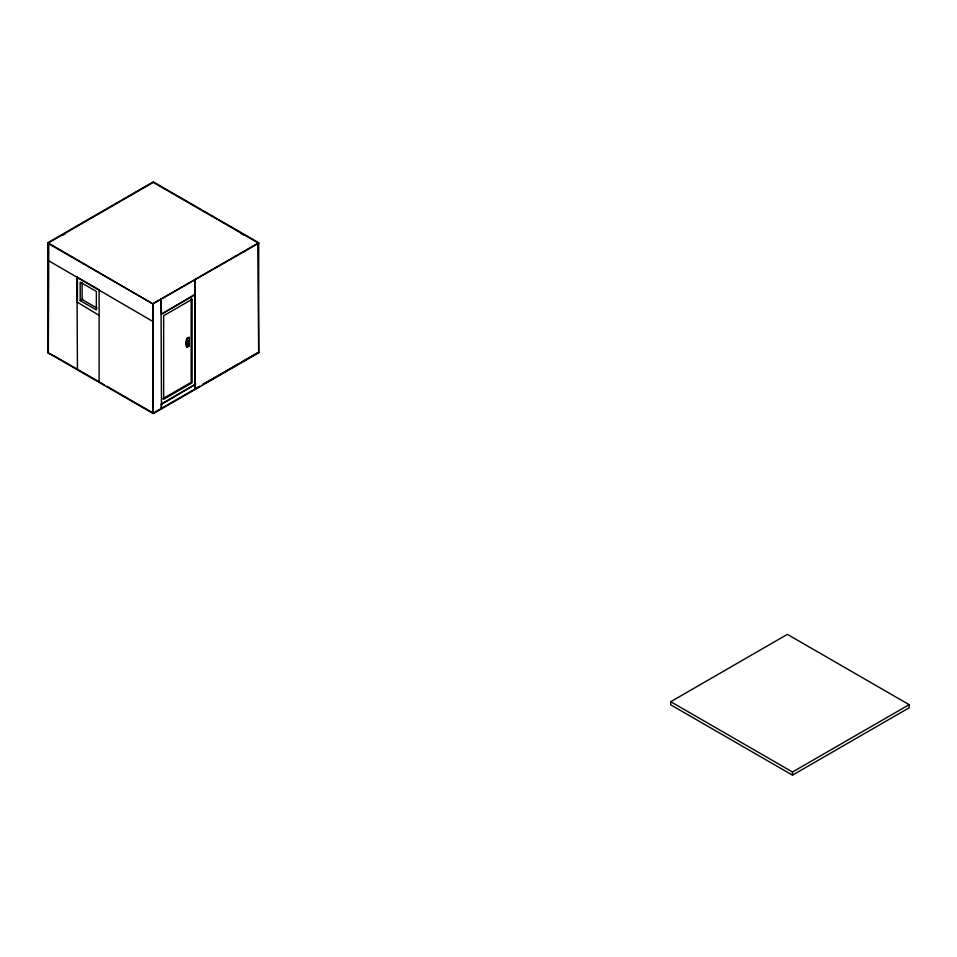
<?xml version="1.0" encoding="UTF-8"?>
<svg xmlns="http://www.w3.org/2000/svg" width="957" height="957" viewBox="0 0 957 957"><rect width="100%" height="100%" fill="white"/><g stroke="black" fill="none" stroke-linecap="round" stroke-linejoin="round"><path stroke-width="1.44" d="M52.647 354.987L48.317 353.025L48.783 243.257M161.015 408.615L161.494 404.416L194.773 384.654M194.893 294.385L161.482 314.147L161.015 299.11L161.494 408.89M195.192 389.451L194.738 279.647L194.726 389.188M257.756 243.269L258.701 352.786L258.701 242.731L153.264 181.854L47.85 242.719L47.85 352.75L152.809 413.352L199.726 386.281L195.994 388.446M76.967 277.638L77.433 369.294M152.809 321.432L48.783 260.818M98.643 315.104L77.433 302.268M152.809 413.352L152.809 303.848L258.701 243.269L230.063 226.737M49.13 242.516L121.132 200.946M122.077 200.396L153.264 182.392L217.55 219.512M62.971 235.063L65.543 233.568M80.197 300.606L96.358 309.936L96.358 291.43L80.197 282.1L80.197 300.606L82.745 299.134M152.809 303.848L258.701 242.731M161.482 314.147L195.204 294.672L194.726 386.221M99.109 381.807L99.109 289.875L77.158 277.207M186.543 338.599L189.283 337.414L189.283 345.704C184.426 351.363 184.737 336.804 189.283 337.414M187.943 340.716L189.235 340.895L186.137 342.845L189.235 341.517L187.943 340.716L186.137 342.223M186.137 342.845L188.35 341.565L188.421 340.429M187.871 343.073L188.972 342.977L188.338 344.915L187.871 343.073L188.972 342.977M187.871 344.652L188.972 344.556M186.543 346.889L189.283 345.704M162.714 398.746L191.173 382.31L191.173 298.751M161.027 404.141L195.85 384.044M237.91 364.246L202.346 384.786L258.223 352.499L240.446 362.787M258.701 352.786L153.276 413.627L153.287 303.584M670.725 701.708L787.372 634.359L909.15 704.675L909.15 707.797L792.504 775.146L670.725 704.831L670.725 701.708L792.504 772.012L909.15 704.675M218.543 220.086L229.118 226.187M241.116 233.544L243.688 235.039M47.85 242.719L153.276 304.123L47.85 243.257L48.317 353.025M97.028 308.118L82.111 299.493L82.111 282.411M53.759 355.633L104.265 384.786M106.837 386.269L153.276 413.089M792.504 772.012L792.504 775.146M188.517 342.702L188.338 344.915M186.89 338.802L186.89 347.08M77.433 277.243L77.433 302.747M192.106 299.29L163.647 315.714L163.647 399.284L192.106 382.848L192.106 299.29"/></g></svg>
